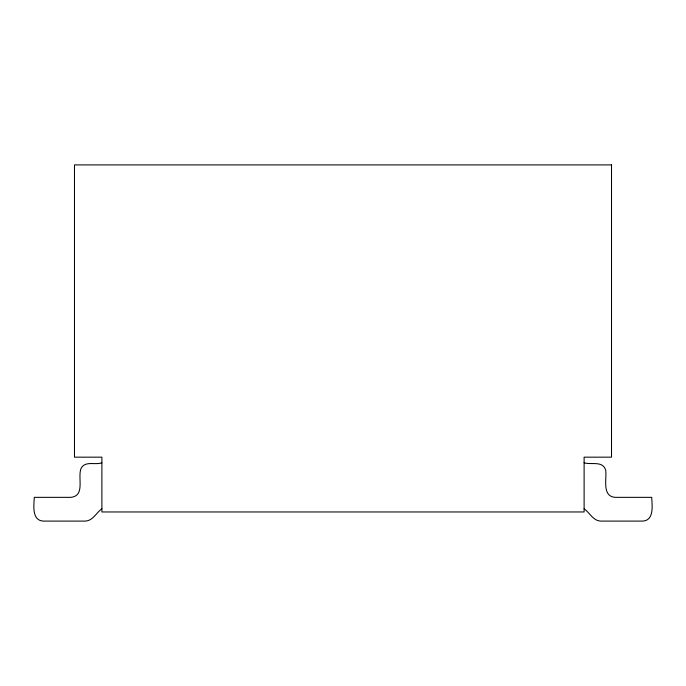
<?xml version="1.0" encoding="UTF-8"?>
<svg xmlns="http://www.w3.org/2000/svg" width="686" height="686" viewBox="0 0 686 686"><rect width="100%" height="100%" fill="white"/><g stroke="black" fill="none" stroke-linecap="round" stroke-linejoin="round"><path stroke-width="1.03" d="M101.888 508.763C96.426 512.622 92.85 520.76 85.416 521.094L43.432 521.094C31.565 520.588 33.914 505.145 34.3 497.35L70.829 497.35C85.707 495.798 77.149 477.293 81.188 468.126C85.604 460.529 95.122 465.314 101.888 462.793M584.112 462.793C591.383 465.099 602.883 460.357 605.721 470.33C606.896 478.879 601.725 496.321 615.171 497.35L651.7 497.35C652.086 505.145 654.435 520.588 642.568 521.094L600.584 521.094C593.15 520.76 589.574 512.622 584.112 508.763M611.518 164.906L74.482 164.906L74.482 457.168L101.888 457.168L101.888 511.962L584.112 511.962L584.112 457.168L611.518 457.168L611.518 164.906"/></g></svg>
